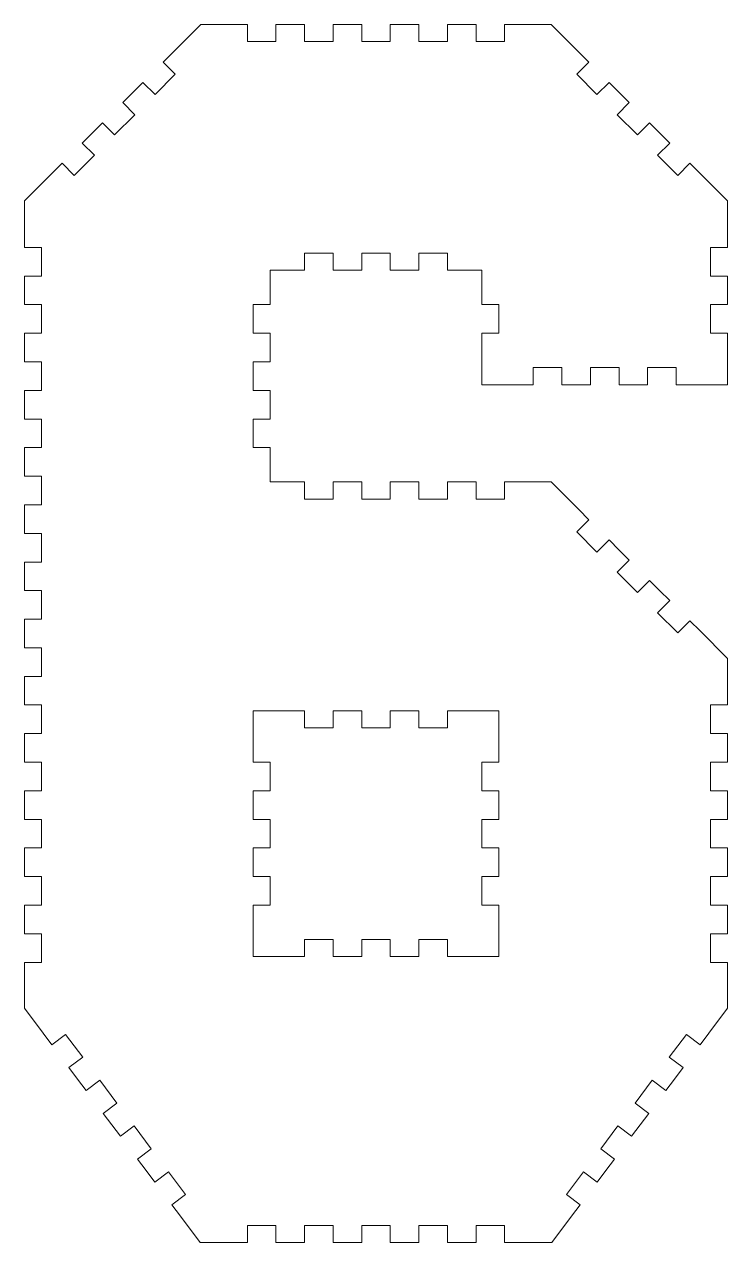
# Model space of a CAD drawing. Header units: centimetres. Extents: x -16 to 372, y -89 to 17.
# Drawn here: x 84.13 to 96.43, y -79.82 to -58.52 of the extents above; entities that cross this region are included whole.
import ezdxf

# ---------------------------------------------------------------- set-up
doc = ezdxf.new("R2010")
doc.units = ezdxf.units.CM
doc.header["$MEASUREMENT"] = 0
doc.layers.add('Capa 1', color=7, linetype='Continuous')

msp = doc.modelspace()

# ---------------------------------------------------------------- linework, layer by layer
at = {"layer": 'Capa 1', "color": 5, "lineweight": 9}
for points, knots in [([(87.21451, -58.51764), (87.21451, -58.51764), (86.73123, -59.00091), (86.73123, -59.00091), (86.73123, -59.00091), (86.73123, -59.00091), (86.55446, -59.17769), (86.55446, -59.17769), (86.55446, -59.17769), (86.55446, -59.17769), (86.76659, -59.38982), (86.76659, -59.38982), (86.76659, -59.38982), (86.76659, -59.38982), (86.41304, -59.74338), (86.41304, -59.74338), (86.41304, -59.74338), (86.41304, -59.74338), (86.2009, -59.53124), (86.2009, -59.53124), (86.2009, -59.53124), (86.2009, -59.53124), (86.02413, -59.70802), (86.02413, -59.70802), (86.02413, -59.70802), (86.02413, -59.70802), (85.84735, -59.8848), (85.84735, -59.8848), (85.84735, -59.8848), (85.84735, -59.8848), (86.05948, -60.09693), (86.05948, -60.09693), (86.05948, -60.09693), (86.05948, -60.09693), (85.70593, -60.45048), (85.70593, -60.45048), (85.70593, -60.45048), (85.70593, -60.45048), (85.4938, -60.23835), (85.4938, -60.23835), (85.4938, -60.23835), (85.4938, -60.23835), (85.31702, -60.41513), (85.31702, -60.41513), (85.31702, -60.41513), (85.31702, -60.41513), (85.14024, -60.5919), (85.14024, -60.5919), (85.14024, -60.5919), (85.14024, -60.5919), (85.35238, -60.80404), (85.35238, -60.80404), (85.35238, -60.80404), (85.35238, -60.80404), (84.99882, -61.15759), (84.99882, -61.15759), (84.99882, -61.15759), (84.99882, -61.15759), (84.78669, -60.94546), (84.78669, -60.94546), (84.78669, -60.94546), (84.78669, -60.94546), (84.60991, -61.12223), (84.60991, -61.12223), (84.60991, -61.12223), (84.60991, -61.12223), (84.12664, -61.60551), (84.12664, -61.60551)], [0, 0, 0, 0, 0.05555556, 0.05555556, 0.05555556, 0.05555556, 0.11111111, 0.11111111, 0.11111111, 0.11111111, 0.16666667, 0.16666667, 0.16666667, 0.16666667, 0.22222222, 0.22222222, 0.22222222, 0.22222222, 0.27777778, 0.27777778, 0.27777778, 0.27777778, 0.33333333, 0.33333333, 0.33333333, 0.33333333, 0.38888889, 0.38888889, 0.38888889, 0.38888889, 0.44444444, 0.44444444, 0.44444444, 0.44444444, 0.5, 0.5, 0.5, 0.5, 0.55555556, 0.55555556, 0.55555556, 0.55555556, 0.61111111, 0.61111111, 0.61111111, 0.61111111, 0.66666667, 0.66666667, 0.66666667, 0.66666667, 0.72222222, 0.72222222, 0.72222222, 0.72222222, 0.77777778, 0.77777778, 0.77777778, 0.77777778, 0.83333333, 0.83333333, 0.83333333, 0.83333333, 0.88888889, 0.88888889, 0.88888889, 0.88888889, 1, 1, 1, 1]), ([(93.33877, -58.51764), (93.33877, -58.51764), (92.77664, -58.51764), (92.77664, -58.51764), (92.77664, -58.51764), (92.77664, -58.51764), (92.52664, -58.51764), (92.52664, -58.51764), (92.52664, -58.51764), (92.52664, -58.51764), (92.52664, -58.81764), (92.52664, -58.81764), (92.52664, -58.81764), (92.52664, -58.81764), (92.02664, -58.81764), (92.02664, -58.81764), (92.02664, -58.81764), (92.02664, -58.81764), (92.02664, -58.51764), (92.02664, -58.51764), (92.02664, -58.51764), (92.02664, -58.51764), (91.77664, -58.51764), (91.77664, -58.51764), (91.77664, -58.51764), (91.77664, -58.51764), (91.52664, -58.51764), (91.52664, -58.51764), (91.52664, -58.51764), (91.52664, -58.51764), (91.52664, -58.81764), (91.52664, -58.81764), (91.52664, -58.81764), (91.52664, -58.81764), (91.02664, -58.81764), (91.02664, -58.81764), (91.02664, -58.81764), (91.02664, -58.81764), (91.02664, -58.51764), (91.02664, -58.51764), (91.02664, -58.51764), (91.02664, -58.51764), (90.77664, -58.51764), (90.77664, -58.51764), (90.77664, -58.51764), (90.77664, -58.51764), (90.52664, -58.51764), (90.52664, -58.51764), (90.52664, -58.51764), (90.52664, -58.51764), (90.52664, -58.81764), (90.52664, -58.81764), (90.52664, -58.81764), (90.52664, -58.81764), (90.02664, -58.81764), (90.02664, -58.81764), (90.02664, -58.81764), (90.02664, -58.81764), (90.02664, -58.51764), (90.02664, -58.51764), (90.02664, -58.51764), (90.02664, -58.51764), (89.77664, -58.51764), (89.77664, -58.51764), (89.77664, -58.51764), (89.77664, -58.51764), (89.52664, -58.51764), (89.52664, -58.51764), (89.52664, -58.51764), (89.52664, -58.51764), (89.52664, -58.81764), (89.52664, -58.81764), (89.52664, -58.81764), (89.52664, -58.81764), (89.02664, -58.81764), (89.02664, -58.81764), (89.02664, -58.81764), (89.02664, -58.81764), (89.02664, -58.51764), (89.02664, -58.51764), (89.02664, -58.51764), (89.02664, -58.51764), (88.77664, -58.51764), (88.77664, -58.51764), (88.77664, -58.51764), (88.77664, -58.51764), (88.52664, -58.51764), (88.52664, -58.51764), (88.52664, -58.51764), (88.52664, -58.51764), (88.52664, -58.81764), (88.52664, -58.81764), (88.52664, -58.81764), (88.52664, -58.81764), (88.02664, -58.81764), (88.02664, -58.81764), (88.02664, -58.81764), (88.02664, -58.81764), (88.02664, -58.51764), (88.02664, -58.51764), (88.02664, -58.51764), (88.02664, -58.51764), (87.77664, -58.51764), (87.77664, -58.51764), (87.77664, -58.51764), (87.77664, -58.51764), (87.21451, -58.51764), (87.21451, -58.51764)], [0, 0, 0, 0, 0.03571429, 0.03571429, 0.03571429, 0.03571429, 0.07142857, 0.07142857, 0.07142857, 0.07142857, 0.10714286, 0.10714286, 0.10714286, 0.10714286, 0.14285714, 0.14285714, 0.14285714, 0.14285714, 0.17857143, 0.17857143, 0.17857143, 0.17857143, 0.21428571, 0.21428571, 0.21428571, 0.21428571, 0.25, 0.25, 0.25, 0.25, 0.28571429, 0.28571429, 0.28571429, 0.28571429, 0.32142857, 0.32142857, 0.32142857, 0.32142857, 0.35714286, 0.35714286, 0.35714286, 0.35714286, 0.39285714, 0.39285714, 0.39285714, 0.39285714, 0.42857143, 0.42857143, 0.42857143, 0.42857143, 0.46428571, 0.46428571, 0.46428571, 0.46428571, 0.5, 0.5, 0.5, 0.5, 0.53571429, 0.53571429, 0.53571429, 0.53571429, 0.57142857, 0.57142857, 0.57142857, 0.57142857, 0.60714286, 0.60714286, 0.60714286, 0.60714286, 0.64285714, 0.64285714, 0.64285714, 0.64285714, 0.67857143, 0.67857143, 0.67857143, 0.67857143, 0.71428571, 0.71428571, 0.71428571, 0.71428571, 0.75, 0.75, 0.75, 0.75, 0.78571429, 0.78571429, 0.78571429, 0.78571429, 0.82142857, 0.82142857, 0.82142857, 0.82142857, 0.85714286, 0.85714286, 0.85714286, 0.85714286, 0.89285714, 0.89285714, 0.89285714, 0.89285714, 0.92857143, 0.92857143, 0.92857143, 0.92857143, 1, 1, 1, 1]), ([(96.42664, -61.60551), (96.42664, -61.60551), (95.94337, -61.12223), (95.94337, -61.12223), (95.94337, -61.12223), (95.94337, -61.12223), (95.76659, -60.94546), (95.76659, -60.94546), (95.76659, -60.94546), (95.76659, -60.94546), (95.55446, -61.15759), (95.55446, -61.15759), (95.55446, -61.15759), (95.55446, -61.15759), (95.2009, -60.80404), (95.2009, -60.80404), (95.2009, -60.80404), (95.2009, -60.80404), (95.41304, -60.5919), (95.41304, -60.5919), (95.41304, -60.5919), (95.41304, -60.5919), (95.23626, -60.41513), (95.23626, -60.41513), (95.23626, -60.41513), (95.23626, -60.41513), (95.05948, -60.23835), (95.05948, -60.23835), (95.05948, -60.23835), (95.05948, -60.23835), (94.84735, -60.45048), (94.84735, -60.45048), (94.84735, -60.45048), (94.84735, -60.45048), (94.4938, -60.09693), (94.4938, -60.09693), (94.4938, -60.09693), (94.4938, -60.09693), (94.70593, -59.8848), (94.70593, -59.8848), (94.70593, -59.8848), (94.70593, -59.8848), (94.52915, -59.70802), (94.52915, -59.70802), (94.52915, -59.70802), (94.52915, -59.70802), (94.35238, -59.53124), (94.35238, -59.53124), (94.35238, -59.53124), (94.35238, -59.53124), (94.14024, -59.74338), (94.14024, -59.74338), (94.14024, -59.74338), (94.14024, -59.74338), (93.78669, -59.38982), (93.78669, -59.38982), (93.78669, -59.38982), (93.78669, -59.38982), (93.99882, -59.17769), (93.99882, -59.17769), (93.99882, -59.17769), (93.99882, -59.17769), (93.82205, -59.00091), (93.82205, -59.00091), (93.82205, -59.00091), (93.82205, -59.00091), (93.33877, -58.51764), (93.33877, -58.51764)], [0, 0, 0, 0, 0.05555556, 0.05555556, 0.05555556, 0.05555556, 0.11111111, 0.11111111, 0.11111111, 0.11111111, 0.16666667, 0.16666667, 0.16666667, 0.16666667, 0.22222222, 0.22222222, 0.22222222, 0.22222222, 0.27777778, 0.27777778, 0.27777778, 0.27777778, 0.33333333, 0.33333333, 0.33333333, 0.33333333, 0.38888889, 0.38888889, 0.38888889, 0.38888889, 0.44444444, 0.44444444, 0.44444444, 0.44444444, 0.5, 0.5, 0.5, 0.5, 0.55555556, 0.55555556, 0.55555556, 0.55555556, 0.61111111, 0.61111111, 0.61111111, 0.61111111, 0.66666667, 0.66666667, 0.66666667, 0.66666667, 0.72222222, 0.72222222, 0.72222222, 0.72222222, 0.77777778, 0.77777778, 0.77777778, 0.77777778, 0.83333333, 0.83333333, 0.83333333, 0.83333333, 0.88888889, 0.88888889, 0.88888889, 0.88888889, 1, 1, 1, 1]), ([(84.12664, -61.60551), (84.12664, -61.60551), (84.12664, -62.16764), (84.12664, -62.16764), (84.12664, -62.16764), (84.12664, -62.16764), (84.12664, -62.41764), (84.12664, -62.41764), (84.12664, -62.41764), (84.12664, -62.41764), (84.42664, -62.41764), (84.42664, -62.41764), (84.42664, -62.41764), (84.42664, -62.41764), (84.42664, -62.91764), (84.42664, -62.91764), (84.42664, -62.91764), (84.42664, -62.91764), (84.12664, -62.91764), (84.12664, -62.91764), (84.12664, -62.91764), (84.12664, -62.91764), (84.12664, -63.16764), (84.12664, -63.16764), (84.12664, -63.16764), (84.12664, -63.16764), (84.12664, -63.41764), (84.12664, -63.41764), (84.12664, -63.41764), (84.12664, -63.41764), (84.42664, -63.41764), (84.42664, -63.41764), (84.42664, -63.41764), (84.42664, -63.41764), (84.42664, -63.91764), (84.42664, -63.91764), (84.42664, -63.91764), (84.42664, -63.91764), (84.12664, -63.91764), (84.12664, -63.91764), (84.12664, -63.91764), (84.12664, -63.91764), (84.12664, -64.16764), (84.12664, -64.16764), (84.12664, -64.16764), (84.12664, -64.16764), (84.12664, -64.41764), (84.12664, -64.41764), (84.12664, -64.41764), (84.12664, -64.41764), (84.42664, -64.41764), (84.42664, -64.41764), (84.42664, -64.41764), (84.42664, -64.41764), (84.42664, -64.91764), (84.42664, -64.91764), (84.42664, -64.91764), (84.42664, -64.91764), (84.12664, -64.91764), (84.12664, -64.91764), (84.12664, -64.91764), (84.12664, -64.91764), (84.12664, -65.16764), (84.12664, -65.16764), (84.12664, -65.16764), (84.12664, -65.16764), (84.12664, -65.41764), (84.12664, -65.41764), (84.12664, -65.41764), (84.12664, -65.41764), (84.42664, -65.41764), (84.42664, -65.41764), (84.42664, -65.41764), (84.42664, -65.41764), (84.42664, -65.91764), (84.42664, -65.91764), (84.42664, -65.91764), (84.42664, -65.91764), (84.12664, -65.91764), (84.12664, -65.91764), (84.12664, -65.91764), (84.12664, -65.91764), (84.12664, -66.16764), (84.12664, -66.16764), (84.12664, -66.16764), (84.12664, -66.16764), (84.12664, -66.41764), (84.12664, -66.41764), (84.12664, -66.41764), (84.12664, -66.41764), (84.42664, -66.41764), (84.42664, -66.41764), (84.42664, -66.41764), (84.42664, -66.41764), (84.42664, -66.91764), (84.42664, -66.91764), (84.42664, -66.91764), (84.42664, -66.91764), (84.12664, -66.91764), (84.12664, -66.91764), (84.12664, -66.91764), (84.12664, -66.91764), (84.12664, -67.16764), (84.12664, -67.16764), (84.12664, -67.16764), (84.12664, -67.16764), (84.12664, -67.41764), (84.12664, -67.41764), (84.12664, -67.41764), (84.12664, -67.41764), (84.42664, -67.41764), (84.42664, -67.41764), (84.42664, -67.41764), (84.42664, -67.41764), (84.42664, -67.91764), (84.42664, -67.91764), (84.42664, -67.91764), (84.42664, -67.91764), (84.12664, -67.91764), (84.12664, -67.91764), (84.12664, -67.91764), (84.12664, -67.91764), (84.12664, -68.16764), (84.12664, -68.16764), (84.12664, -68.16764), (84.12664, -68.16764), (84.12664, -68.41764), (84.12664, -68.41764), (84.12664, -68.41764), (84.12664, -68.41764), (84.42664, -68.41764), (84.42664, -68.41764), (84.42664, -68.41764), (84.42664, -68.41764), (84.42664, -68.91764), (84.42664, -68.91764), (84.42664, -68.91764), (84.42664, -68.91764), (84.12664, -68.91764), (84.12664, -68.91764), (84.12664, -68.91764), (84.12664, -68.91764), (84.12664, -69.16764), (84.12664, -69.16764), (84.12664, -69.16764), (84.12664, -69.16764), (84.12664, -69.41764), (84.12664, -69.41764), (84.12664, -69.41764), (84.12664, -69.41764), (84.42664, -69.41764), (84.42664, -69.41764), (84.42664, -69.41764), (84.42664, -69.41764), (84.42664, -69.91764), (84.42664, -69.91764), (84.42664, -69.91764), (84.42664, -69.91764), (84.12664, -69.91764), (84.12664, -69.91764), (84.12664, -69.91764), (84.12664, -69.91764), (84.12664, -70.16764), (84.12664, -70.16764), (84.12664, -70.16764), (84.12664, -70.16764), (84.12664, -70.41764), (84.12664, -70.41764), (84.12664, -70.41764), (84.12664, -70.41764), (84.42664, -70.41764), (84.42664, -70.41764), (84.42664, -70.41764), (84.42664, -70.41764), (84.42664, -70.91764), (84.42664, -70.91764), (84.42664, -70.91764), (84.42664, -70.91764), (84.12664, -70.91764), (84.12664, -70.91764), (84.12664, -70.91764), (84.12664, -70.91764), (84.12664, -71.16764), (84.12664, -71.16764), (84.12664, -71.16764), (84.12664, -71.16764), (84.12664, -71.41764), (84.12664, -71.41764), (84.12664, -71.41764), (84.12664, -71.41764), (84.42664, -71.41764), (84.42664, -71.41764), (84.42664, -71.41764), (84.42664, -71.41764), (84.42664, -71.91764), (84.42664, -71.91764), (84.42664, -71.91764), (84.42664, -71.91764), (84.12664, -71.91764), (84.12664, -71.91764), (84.12664, -71.91764), (84.12664, -71.91764), (84.12664, -72.16764), (84.12664, -72.16764), (84.12664, -72.16764), (84.12664, -72.16764), (84.12664, -72.41764), (84.12664, -72.41764), (84.12664, -72.41764), (84.12664, -72.41764), (84.42664, -72.41764), (84.42664, -72.41764), (84.42664, -72.41764), (84.42664, -72.41764), (84.42664, -72.91764), (84.42664, -72.91764), (84.42664, -72.91764), (84.42664, -72.91764), (84.12664, -72.91764), (84.12664, -72.91764), (84.12664, -72.91764), (84.12664, -72.91764), (84.12664, -73.16764), (84.12664, -73.16764), (84.12664, -73.16764), (84.12664, -73.16764), (84.12664, -73.41764), (84.12664, -73.41764), (84.12664, -73.41764), (84.12664, -73.41764), (84.42664, -73.41764), (84.42664, -73.41764), (84.42664, -73.41764), (84.42664, -73.41764), (84.42664, -73.91764), (84.42664, -73.91764), (84.42664, -73.91764), (84.42664, -73.91764), (84.12664, -73.91764), (84.12664, -73.91764), (84.12664, -73.91764), (84.12664, -73.91764), (84.12664, -74.16764), (84.12664, -74.16764), (84.12664, -74.16764), (84.12664, -74.16764), (84.12664, -74.41764), (84.12664, -74.41764), (84.12664, -74.41764), (84.12664, -74.41764), (84.42664, -74.41764), (84.42664, -74.41764), (84.42664, -74.41764), (84.42664, -74.41764), (84.42664, -74.91764), (84.42664, -74.91764), (84.42664, -74.91764), (84.42664, -74.91764), (84.12664, -74.91764), (84.12664, -74.91764), (84.12664, -74.91764), (84.12664, -74.91764), (84.12664, -75.16764), (84.12664, -75.16764), (84.12664, -75.16764), (84.12664, -75.16764), (84.12664, -75.71764), (84.12664, -75.71764)], [0, 0, 0, 0, 0.01470588, 0.01470588, 0.01470588, 0.01470588, 0.02941176, 0.02941176, 0.02941176, 0.02941176, 0.04411765, 0.04411765, 0.04411765, 0.04411765, 0.05882353, 0.05882353, 0.05882353, 0.05882353, 0.07352941, 0.07352941, 0.07352941, 0.07352941, 0.08823529, 0.08823529, 0.08823529, 0.08823529, 0.10294118, 0.10294118, 0.10294118, 0.10294118, 0.11764706, 0.11764706, 0.11764706, 0.11764706, 0.13235294, 0.13235294, 0.13235294, 0.13235294, 0.14705882, 0.14705882, 0.14705882, 0.14705882, 0.16176471, 0.16176471, 0.16176471, 0.16176471, 0.17647059, 0.17647059, 0.17647059, 0.17647059, 0.19117647, 0.19117647, 0.19117647, 0.19117647, 0.20588235, 0.20588235, 0.20588235, 0.20588235, 0.22058824, 0.22058824, 0.22058824, 0.22058824, 0.23529412, 0.23529412, 0.23529412, 0.23529412, 0.25, 0.25, 0.25, 0.25, 0.26470588, 0.26470588, 0.26470588, 0.26470588, 0.27941176, 0.27941176, 0.27941176, 0.27941176, 0.29411765, 0.29411765, 0.29411765, 0.29411765, 0.30882353, 0.30882353, 0.30882353, 0.30882353, 0.32352941, 0.32352941, 0.32352941, 0.32352941, 0.33823529, 0.33823529, 0.33823529, 0.33823529, 0.35294118, 0.35294118, 0.35294118, 0.35294118, 0.36764706, 0.36764706, 0.36764706, 0.36764706, 0.38235294, 0.38235294, 0.38235294, 0.38235294, 0.39705882, 0.39705882, 0.39705882, 0.39705882, 0.41176471, 0.41176471, 0.41176471, 0.41176471, 0.42647059, 0.42647059, 0.42647059, 0.42647059, 0.44117647, 0.44117647, 0.44117647, 0.44117647, 0.45588235, 0.45588235, 0.45588235, 0.45588235, 0.47058824, 0.47058824, 0.47058824, 0.47058824, 0.48529412, 0.48529412, 0.48529412, 0.48529412, 0.5, 0.5, 0.5, 0.5, 0.51470588, 0.51470588, 0.51470588, 0.51470588, 0.52941176, 0.52941176, 0.52941176, 0.52941176, 0.54411765, 0.54411765, 0.54411765, 0.54411765, 0.55882353, 0.55882353, 0.55882353, 0.55882353, 0.57352941, 0.57352941, 0.57352941, 0.57352941, 0.58823529, 0.58823529, 0.58823529, 0.58823529, 0.60294118, 0.60294118, 0.60294118, 0.60294118, 0.61764706, 0.61764706, 0.61764706, 0.61764706, 0.63235294, 0.63235294, 0.63235294, 0.63235294, 0.64705882, 0.64705882, 0.64705882, 0.64705882, 0.66176471, 0.66176471, 0.66176471, 0.66176471, 0.67647059, 0.67647059, 0.67647059, 0.67647059, 0.69117647, 0.69117647, 0.69117647, 0.69117647, 0.70588235, 0.70588235, 0.70588235, 0.70588235, 0.72058824, 0.72058824, 0.72058824, 0.72058824, 0.73529412, 0.73529412, 0.73529412, 0.73529412, 0.75, 0.75, 0.75, 0.75, 0.76470588, 0.76470588, 0.76470588, 0.76470588, 0.77941176, 0.77941176, 0.77941176, 0.77941176, 0.79411765, 0.79411765, 0.79411765, 0.79411765, 0.80882353, 0.80882353, 0.80882353, 0.80882353, 0.82352941, 0.82352941, 0.82352941, 0.82352941, 0.83823529, 0.83823529, 0.83823529, 0.83823529, 0.85294118, 0.85294118, 0.85294118, 0.85294118, 0.86764706, 0.86764706, 0.86764706, 0.86764706, 0.88235294, 0.88235294, 0.88235294, 0.88235294, 0.89705882, 0.89705882, 0.89705882, 0.89705882, 0.91176471, 0.91176471, 0.91176471, 0.91176471, 0.92647059, 0.92647059, 0.92647059, 0.92647059, 0.94117647, 0.94117647, 0.94117647, 0.94117647, 0.95588235, 0.95588235, 0.95588235, 0.95588235, 0.97058824, 0.97058824, 0.97058824, 0.97058824, 1, 1, 1, 1]), ([(96.42664, -64.81764), (96.42664, -64.81764), (96.42664, -64.16764), (96.42664, -64.16764), (96.42664, -64.16764), (96.42664, -64.16764), (96.42664, -63.91764), (96.42664, -63.91764), (96.42664, -63.91764), (96.42664, -63.91764), (96.12664, -63.91764), (96.12664, -63.91764), (96.12664, -63.91764), (96.12664, -63.91764), (96.12664, -63.41764), (96.12664, -63.41764), (96.12664, -63.41764), (96.12664, -63.41764), (96.42664, -63.41764), (96.42664, -63.41764), (96.42664, -63.41764), (96.42664, -63.41764), (96.42664, -63.16764), (96.42664, -63.16764), (96.42664, -63.16764), (96.42664, -63.16764), (96.42664, -62.91764), (96.42664, -62.91764), (96.42664, -62.91764), (96.42664, -62.91764), (96.12664, -62.91764), (96.12664, -62.91764), (96.12664, -62.91764), (96.12664, -62.91764), (96.12664, -62.41764), (96.12664, -62.41764), (96.12664, -62.41764), (96.12664, -62.41764), (96.42664, -62.41764), (96.42664, -62.41764), (96.42664, -62.41764), (96.42664, -62.41764), (96.42664, -62.16764), (96.42664, -62.16764), (96.42664, -62.16764), (96.42664, -62.16764), (96.42664, -61.60551), (96.42664, -61.60551)], [0, 0, 0, 0, 0.07692308, 0.07692308, 0.07692308, 0.07692308, 0.15384615, 0.15384615, 0.15384615, 0.15384615, 0.23076923, 0.23076923, 0.23076923, 0.23076923, 0.30769231, 0.30769231, 0.30769231, 0.30769231, 0.38461538, 0.38461538, 0.38461538, 0.38461538, 0.46153846, 0.46153846, 0.46153846, 0.46153846, 0.53846154, 0.53846154, 0.53846154, 0.53846154, 0.61538462, 0.61538462, 0.61538462, 0.61538462, 0.69230769, 0.69230769, 0.69230769, 0.69230769, 0.76923077, 0.76923077, 0.76923077, 0.76923077, 0.84615385, 0.84615385, 0.84615385, 0.84615385, 1, 1, 1, 1]), ([(88.42664, -62.81764), (88.42664, -62.81764), (88.77664, -62.81764), (88.77664, -62.81764), (88.77664, -62.81764), (88.77664, -62.81764), (89.02664, -62.81764), (89.02664, -62.81764), (89.02664, -62.81764), (89.02664, -62.81764), (89.02664, -62.51764), (89.02664, -62.51764), (89.02664, -62.51764), (89.02664, -62.51764), (89.52664, -62.51764), (89.52664, -62.51764), (89.52664, -62.51764), (89.52664, -62.51764), (89.52664, -62.81764), (89.52664, -62.81764), (89.52664, -62.81764), (89.52664, -62.81764), (89.77664, -62.81764), (89.77664, -62.81764), (89.77664, -62.81764), (89.77664, -62.81764), (90.02664, -62.81764), (90.02664, -62.81764), (90.02664, -62.81764), (90.02664, -62.81764), (90.02664, -62.51764), (90.02664, -62.51764), (90.02664, -62.51764), (90.02664, -62.51764), (90.52664, -62.51764), (90.52664, -62.51764), (90.52664, -62.51764), (90.52664, -62.51764), (90.52664, -62.81764), (90.52664, -62.81764), (90.52664, -62.81764), (90.52664, -62.81764), (90.77664, -62.81764), (90.77664, -62.81764), (90.77664, -62.81764), (90.77664, -62.81764), (91.02664, -62.81764), (91.02664, -62.81764), (91.02664, -62.81764), (91.02664, -62.81764), (91.02664, -62.51764), (91.02664, -62.51764), (91.02664, -62.51764), (91.02664, -62.51764), (91.52664, -62.51764), (91.52664, -62.51764), (91.52664, -62.51764), (91.52664, -62.51764), (91.52664, -62.81764), (91.52664, -62.81764), (91.52664, -62.81764), (91.52664, -62.81764), (91.77664, -62.81764), (91.77664, -62.81764), (91.77664, -62.81764), (91.77664, -62.81764), (92.12664, -62.81764), (92.12664, -62.81764)], [0, 0, 0, 0, 0.05555556, 0.05555556, 0.05555556, 0.05555556, 0.11111111, 0.11111111, 0.11111111, 0.11111111, 0.16666667, 0.16666667, 0.16666667, 0.16666667, 0.22222222, 0.22222222, 0.22222222, 0.22222222, 0.27777778, 0.27777778, 0.27777778, 0.27777778, 0.33333333, 0.33333333, 0.33333333, 0.33333333, 0.38888889, 0.38888889, 0.38888889, 0.38888889, 0.44444444, 0.44444444, 0.44444444, 0.44444444, 0.5, 0.5, 0.5, 0.5, 0.55555556, 0.55555556, 0.55555556, 0.55555556, 0.61111111, 0.61111111, 0.61111111, 0.61111111, 0.66666667, 0.66666667, 0.66666667, 0.66666667, 0.72222222, 0.72222222, 0.72222222, 0.72222222, 0.77777778, 0.77777778, 0.77777778, 0.77777778, 0.83333333, 0.83333333, 0.83333333, 0.83333333, 0.88888889, 0.88888889, 0.88888889, 0.88888889, 1, 1, 1, 1]), ([(88.42664, -66.51764), (88.42664, -66.51764), (88.42664, -66.16764), (88.42664, -66.16764), (88.42664, -66.16764), (88.42664, -66.16764), (88.42664, -65.91764), (88.42664, -65.91764), (88.42664, -65.91764), (88.42664, -65.91764), (88.12664, -65.91764), (88.12664, -65.91764), (88.12664, -65.91764), (88.12664, -65.91764), (88.12664, -65.41764), (88.12664, -65.41764), (88.12664, -65.41764), (88.12664, -65.41764), (88.42664, -65.41764), (88.42664, -65.41764), (88.42664, -65.41764), (88.42664, -65.41764), (88.42664, -65.16764), (88.42664, -65.16764), (88.42664, -65.16764), (88.42664, -65.16764), (88.42664, -64.91764), (88.42664, -64.91764), (88.42664, -64.91764), (88.42664, -64.91764), (88.12664, -64.91764), (88.12664, -64.91764), (88.12664, -64.91764), (88.12664, -64.91764), (88.12664, -64.41764), (88.12664, -64.41764), (88.12664, -64.41764), (88.12664, -64.41764), (88.42664, -64.41764), (88.42664, -64.41764), (88.42664, -64.41764), (88.42664, -64.41764), (88.42664, -64.16764), (88.42664, -64.16764), (88.42664, -64.16764), (88.42664, -64.16764), (88.42664, -63.91764), (88.42664, -63.91764), (88.42664, -63.91764), (88.42664, -63.91764), (88.12664, -63.91764), (88.12664, -63.91764), (88.12664, -63.91764), (88.12664, -63.91764), (88.12664, -63.41764), (88.12664, -63.41764), (88.12664, -63.41764), (88.12664, -63.41764), (88.42664, -63.41764), (88.42664, -63.41764), (88.42664, -63.41764), (88.42664, -63.41764), (88.42664, -63.16764), (88.42664, -63.16764), (88.42664, -63.16764), (88.42664, -63.16764), (88.42664, -62.81764), (88.42664, -62.81764)], [0, 0, 0, 0, 0.05555556, 0.05555556, 0.05555556, 0.05555556, 0.11111111, 0.11111111, 0.11111111, 0.11111111, 0.16666667, 0.16666667, 0.16666667, 0.16666667, 0.22222222, 0.22222222, 0.22222222, 0.22222222, 0.27777778, 0.27777778, 0.27777778, 0.27777778, 0.33333333, 0.33333333, 0.33333333, 0.33333333, 0.38888889, 0.38888889, 0.38888889, 0.38888889, 0.44444444, 0.44444444, 0.44444444, 0.44444444, 0.5, 0.5, 0.5, 0.5, 0.55555556, 0.55555556, 0.55555556, 0.55555556, 0.61111111, 0.61111111, 0.61111111, 0.61111111, 0.66666667, 0.66666667, 0.66666667, 0.66666667, 0.72222222, 0.72222222, 0.72222222, 0.72222222, 0.77777778, 0.77777778, 0.77777778, 0.77777778, 0.83333333, 0.83333333, 0.83333333, 0.83333333, 0.88888889, 0.88888889, 0.88888889, 0.88888889, 1, 1, 1, 1]), ([(92.12664, -62.81764), (92.12664, -62.81764), (92.12664, -63.16764), (92.12664, -63.16764), (92.12664, -63.16764), (92.12664, -63.16764), (92.12664, -63.41764), (92.12664, -63.41764), (92.12664, -63.41764), (92.12664, -63.41764), (92.42664, -63.41764), (92.42664, -63.41764), (92.42664, -63.41764), (92.42664, -63.41764), (92.42664, -63.91764), (92.42664, -63.91764), (92.42664, -63.91764), (92.42664, -63.91764), (92.12664, -63.91764), (92.12664, -63.91764), (92.12664, -63.91764), (92.12664, -63.91764), (92.12664, -64.16764), (92.12664, -64.16764), (92.12664, -64.16764), (92.12664, -64.16764), (92.12664, -64.81764), (92.12664, -64.81764)], [0, 0, 0, 0, 0.125, 0.125, 0.125, 0.125, 0.25, 0.25, 0.25, 0.25, 0.375, 0.375, 0.375, 0.375, 0.5, 0.5, 0.5, 0.5, 0.625, 0.625, 0.625, 0.625, 0.75, 0.75, 0.75, 0.75, 1, 1, 1, 1]), ([(92.12664, -64.81764), (92.12664, -64.81764), (92.77664, -64.81764), (92.77664, -64.81764), (92.77664, -64.81764), (92.77664, -64.81764), (93.02664, -64.81764), (93.02664, -64.81764), (93.02664, -64.81764), (93.02664, -64.81764), (93.02664, -64.51764), (93.02664, -64.51764), (93.02664, -64.51764), (93.02664, -64.51764), (93.52664, -64.51764), (93.52664, -64.51764), (93.52664, -64.51764), (93.52664, -64.51764), (93.52664, -64.81764), (93.52664, -64.81764), (93.52664, -64.81764), (93.52664, -64.81764), (93.77664, -64.81764), (93.77664, -64.81764), (93.77664, -64.81764), (93.77664, -64.81764), (94.02664, -64.81764), (94.02664, -64.81764), (94.02664, -64.81764), (94.02664, -64.81764), (94.02664, -64.51764), (94.02664, -64.51764), (94.02664, -64.51764), (94.02664, -64.51764), (94.52664, -64.51764), (94.52664, -64.51764), (94.52664, -64.51764), (94.52664, -64.51764), (94.52664, -64.81764), (94.52664, -64.81764), (94.52664, -64.81764), (94.52664, -64.81764), (94.77664, -64.81764), (94.77664, -64.81764), (94.77664, -64.81764), (94.77664, -64.81764), (95.02664, -64.81764), (95.02664, -64.81764), (95.02664, -64.81764), (95.02664, -64.81764), (95.02664, -64.51764), (95.02664, -64.51764), (95.02664, -64.51764), (95.02664, -64.51764), (95.52664, -64.51764), (95.52664, -64.51764), (95.52664, -64.51764), (95.52664, -64.51764), (95.52664, -64.81764), (95.52664, -64.81764), (95.52664, -64.81764), (95.52664, -64.81764), (95.77664, -64.81764), (95.77664, -64.81764), (95.77664, -64.81764), (95.77664, -64.81764), (96.42664, -64.81764), (96.42664, -64.81764)], [0, 0, 0, 0, 0.05555556, 0.05555556, 0.05555556, 0.05555556, 0.11111111, 0.11111111, 0.11111111, 0.11111111, 0.16666667, 0.16666667, 0.16666667, 0.16666667, 0.22222222, 0.22222222, 0.22222222, 0.22222222, 0.27777778, 0.27777778, 0.27777778, 0.27777778, 0.33333333, 0.33333333, 0.33333333, 0.33333333, 0.38888889, 0.38888889, 0.38888889, 0.38888889, 0.44444444, 0.44444444, 0.44444444, 0.44444444, 0.5, 0.5, 0.5, 0.5, 0.55555556, 0.55555556, 0.55555556, 0.55555556, 0.61111111, 0.61111111, 0.61111111, 0.61111111, 0.66666667, 0.66666667, 0.66666667, 0.66666667, 0.72222222, 0.72222222, 0.72222222, 0.72222222, 0.77777778, 0.77777778, 0.77777778, 0.77777778, 0.83333333, 0.83333333, 0.83333333, 0.83333333, 0.88888889, 0.88888889, 0.88888889, 0.88888889, 1, 1, 1, 1]), ([(93.33877, -66.51764), (93.33877, -66.51764), (92.77664, -66.51764), (92.77664, -66.51764), (92.77664, -66.51764), (92.77664, -66.51764), (92.52664, -66.51764), (92.52664, -66.51764), (92.52664, -66.51764), (92.52664, -66.51764), (92.52664, -66.81764), (92.52664, -66.81764), (92.52664, -66.81764), (92.52664, -66.81764), (92.02664, -66.81764), (92.02664, -66.81764), (92.02664, -66.81764), (92.02664, -66.81764), (92.02664, -66.51764), (92.02664, -66.51764), (92.02664, -66.51764), (92.02664, -66.51764), (91.77664, -66.51764), (91.77664, -66.51764), (91.77664, -66.51764), (91.77664, -66.51764), (91.52664, -66.51764), (91.52664, -66.51764), (91.52664, -66.51764), (91.52664, -66.51764), (91.52664, -66.81764), (91.52664, -66.81764), (91.52664, -66.81764), (91.52664, -66.81764), (91.02664, -66.81764), (91.02664, -66.81764), (91.02664, -66.81764), (91.02664, -66.81764), (91.02664, -66.51764), (91.02664, -66.51764), (91.02664, -66.51764), (91.02664, -66.51764), (90.77664, -66.51764), (90.77664, -66.51764), (90.77664, -66.51764), (90.77664, -66.51764), (90.52664, -66.51764), (90.52664, -66.51764), (90.52664, -66.51764), (90.52664, -66.51764), (90.52664, -66.81764), (90.52664, -66.81764), (90.52664, -66.81764), (90.52664, -66.81764), (90.02664, -66.81764), (90.02664, -66.81764), (90.02664, -66.81764), (90.02664, -66.81764), (90.02664, -66.51764), (90.02664, -66.51764), (90.02664, -66.51764), (90.02664, -66.51764), (89.77664, -66.51764), (89.77664, -66.51764), (89.77664, -66.51764), (89.77664, -66.51764), (89.52664, -66.51764), (89.52664, -66.51764), (89.52664, -66.51764), (89.52664, -66.51764), (89.52664, -66.81764), (89.52664, -66.81764), (89.52664, -66.81764), (89.52664, -66.81764), (89.02664, -66.81764), (89.02664, -66.81764), (89.02664, -66.81764), (89.02664, -66.81764), (89.02664, -66.51764), (89.02664, -66.51764), (89.02664, -66.51764), (89.02664, -66.51764), (88.77664, -66.51764), (88.77664, -66.51764), (88.77664, -66.51764), (88.77664, -66.51764), (88.42664, -66.51764), (88.42664, -66.51764)], [0, 0, 0, 0, 0.04347826, 0.04347826, 0.04347826, 0.04347826, 0.08695652, 0.08695652, 0.08695652, 0.08695652, 0.13043478, 0.13043478, 0.13043478, 0.13043478, 0.17391304, 0.17391304, 0.17391304, 0.17391304, 0.2173913, 0.2173913, 0.2173913, 0.2173913, 0.26086957, 0.26086957, 0.26086957, 0.26086957, 0.30434783, 0.30434783, 0.30434783, 0.30434783, 0.34782609, 0.34782609, 0.34782609, 0.34782609, 0.39130435, 0.39130435, 0.39130435, 0.39130435, 0.43478261, 0.43478261, 0.43478261, 0.43478261, 0.47826087, 0.47826087, 0.47826087, 0.47826087, 0.52173913, 0.52173913, 0.52173913, 0.52173913, 0.56521739, 0.56521739, 0.56521739, 0.56521739, 0.60869565, 0.60869565, 0.60869565, 0.60869565, 0.65217391, 0.65217391, 0.65217391, 0.65217391, 0.69565217, 0.69565217, 0.69565217, 0.69565217, 0.73913043, 0.73913043, 0.73913043, 0.73913043, 0.7826087, 0.7826087, 0.7826087, 0.7826087, 0.82608696, 0.82608696, 0.82608696, 0.82608696, 0.86956522, 0.86956522, 0.86956522, 0.86956522, 0.91304348, 0.91304348, 0.91304348, 0.91304348, 1, 1, 1, 1]), ([(96.42664, -69.60551), (96.42664, -69.60551), (95.94337, -69.12223), (95.94337, -69.12223), (95.94337, -69.12223), (95.94337, -69.12223), (95.76659, -68.94546), (95.76659, -68.94546), (95.76659, -68.94546), (95.76659, -68.94546), (95.55446, -69.15759), (95.55446, -69.15759), (95.55446, -69.15759), (95.55446, -69.15759), (95.2009, -68.80404), (95.2009, -68.80404), (95.2009, -68.80404), (95.2009, -68.80404), (95.41304, -68.5919), (95.41304, -68.5919), (95.41304, -68.5919), (95.41304, -68.5919), (95.23626, -68.41513), (95.23626, -68.41513), (95.23626, -68.41513), (95.23626, -68.41513), (95.05948, -68.23835), (95.05948, -68.23835), (95.05948, -68.23835), (95.05948, -68.23835), (94.84735, -68.45048), (94.84735, -68.45048), (94.84735, -68.45048), (94.84735, -68.45048), (94.4938, -68.09693), (94.4938, -68.09693), (94.4938, -68.09693), (94.4938, -68.09693), (94.70593, -67.8848), (94.70593, -67.8848), (94.70593, -67.8848), (94.70593, -67.8848), (94.52915, -67.70802), (94.52915, -67.70802), (94.52915, -67.70802), (94.52915, -67.70802), (94.35238, -67.53124), (94.35238, -67.53124), (94.35238, -67.53124), (94.35238, -67.53124), (94.14024, -67.74338), (94.14024, -67.74338), (94.14024, -67.74338), (94.14024, -67.74338), (93.78669, -67.38982), (93.78669, -67.38982), (93.78669, -67.38982), (93.78669, -67.38982), (93.99882, -67.17769), (93.99882, -67.17769), (93.99882, -67.17769), (93.99882, -67.17769), (93.82205, -67.00091), (93.82205, -67.00091), (93.82205, -67.00091), (93.82205, -67.00091), (93.33877, -66.51764), (93.33877, -66.51764)], [0, 0, 0, 0, 0.05555556, 0.05555556, 0.05555556, 0.05555556, 0.11111111, 0.11111111, 0.11111111, 0.11111111, 0.16666667, 0.16666667, 0.16666667, 0.16666667, 0.22222222, 0.22222222, 0.22222222, 0.22222222, 0.27777778, 0.27777778, 0.27777778, 0.27777778, 0.33333333, 0.33333333, 0.33333333, 0.33333333, 0.38888889, 0.38888889, 0.38888889, 0.38888889, 0.44444444, 0.44444444, 0.44444444, 0.44444444, 0.5, 0.5, 0.5, 0.5, 0.55555556, 0.55555556, 0.55555556, 0.55555556, 0.61111111, 0.61111111, 0.61111111, 0.61111111, 0.66666667, 0.66666667, 0.66666667, 0.66666667, 0.72222222, 0.72222222, 0.72222222, 0.72222222, 0.77777778, 0.77777778, 0.77777778, 0.77777778, 0.83333333, 0.83333333, 0.83333333, 0.83333333, 0.88888889, 0.88888889, 0.88888889, 0.88888889, 1, 1, 1, 1]), ([(96.42664, -75.71764), (96.42664, -75.71764), (96.42664, -75.16764), (96.42664, -75.16764), (96.42664, -75.16764), (96.42664, -75.16764), (96.42664, -74.91764), (96.42664, -74.91764), (96.42664, -74.91764), (96.42664, -74.91764), (96.12664, -74.91764), (96.12664, -74.91764), (96.12664, -74.91764), (96.12664, -74.91764), (96.12664, -74.41764), (96.12664, -74.41764), (96.12664, -74.41764), (96.12664, -74.41764), (96.42664, -74.41764), (96.42664, -74.41764), (96.42664, -74.41764), (96.42664, -74.41764), (96.42664, -74.16764), (96.42664, -74.16764), (96.42664, -74.16764), (96.42664, -74.16764), (96.42664, -73.91764), (96.42664, -73.91764), (96.42664, -73.91764), (96.42664, -73.91764), (96.12664, -73.91764), (96.12664, -73.91764), (96.12664, -73.91764), (96.12664, -73.91764), (96.12664, -73.41764), (96.12664, -73.41764), (96.12664, -73.41764), (96.12664, -73.41764), (96.42664, -73.41764), (96.42664, -73.41764), (96.42664, -73.41764), (96.42664, -73.41764), (96.42664, -73.16764), (96.42664, -73.16764), (96.42664, -73.16764), (96.42664, -73.16764), (96.42664, -72.91764), (96.42664, -72.91764), (96.42664, -72.91764), (96.42664, -72.91764), (96.12664, -72.91764), (96.12664, -72.91764), (96.12664, -72.91764), (96.12664, -72.91764), (96.12664, -72.41764), (96.12664, -72.41764), (96.12664, -72.41764), (96.12664, -72.41764), (96.42664, -72.41764), (96.42664, -72.41764), (96.42664, -72.41764), (96.42664, -72.41764), (96.42664, -72.16764), (96.42664, -72.16764), (96.42664, -72.16764), (96.42664, -72.16764), (96.42664, -71.91764), (96.42664, -71.91764), (96.42664, -71.91764), (96.42664, -71.91764), (96.12664, -71.91764), (96.12664, -71.91764), (96.12664, -71.91764), (96.12664, -71.91764), (96.12664, -71.41764), (96.12664, -71.41764), (96.12664, -71.41764), (96.12664, -71.41764), (96.42664, -71.41764), (96.42664, -71.41764), (96.42664, -71.41764), (96.42664, -71.41764), (96.42664, -71.16764), (96.42664, -71.16764), (96.42664, -71.16764), (96.42664, -71.16764), (96.42664, -70.91764), (96.42664, -70.91764), (96.42664, -70.91764), (96.42664, -70.91764), (96.12664, -70.91764), (96.12664, -70.91764), (96.12664, -70.91764), (96.12664, -70.91764), (96.12664, -70.41764), (96.12664, -70.41764), (96.12664, -70.41764), (96.12664, -70.41764), (96.42664, -70.41764), (96.42664, -70.41764), (96.42664, -70.41764), (96.42664, -70.41764), (96.42664, -70.16764), (96.42664, -70.16764), (96.42664, -70.16764), (96.42664, -70.16764), (96.42664, -69.60551), (96.42664, -69.60551)], [0, 0, 0, 0, 0.03571429, 0.03571429, 0.03571429, 0.03571429, 0.07142857, 0.07142857, 0.07142857, 0.07142857, 0.10714286, 0.10714286, 0.10714286, 0.10714286, 0.14285714, 0.14285714, 0.14285714, 0.14285714, 0.17857143, 0.17857143, 0.17857143, 0.17857143, 0.21428571, 0.21428571, 0.21428571, 0.21428571, 0.25, 0.25, 0.25, 0.25, 0.28571429, 0.28571429, 0.28571429, 0.28571429, 0.32142857, 0.32142857, 0.32142857, 0.32142857, 0.35714286, 0.35714286, 0.35714286, 0.35714286, 0.39285714, 0.39285714, 0.39285714, 0.39285714, 0.42857143, 0.42857143, 0.42857143, 0.42857143, 0.46428571, 0.46428571, 0.46428571, 0.46428571, 0.5, 0.5, 0.5, 0.5, 0.53571429, 0.53571429, 0.53571429, 0.53571429, 0.57142857, 0.57142857, 0.57142857, 0.57142857, 0.60714286, 0.60714286, 0.60714286, 0.60714286, 0.64285714, 0.64285714, 0.64285714, 0.64285714, 0.67857143, 0.67857143, 0.67857143, 0.67857143, 0.71428571, 0.71428571, 0.71428571, 0.71428571, 0.75, 0.75, 0.75, 0.75, 0.78571429, 0.78571429, 0.78571429, 0.78571429, 0.82142857, 0.82142857, 0.82142857, 0.82142857, 0.85714286, 0.85714286, 0.85714286, 0.85714286, 0.89285714, 0.89285714, 0.89285714, 0.89285714, 0.92857143, 0.92857143, 0.92857143, 0.92857143, 1, 1, 1, 1]), ([(92.42664, -70.51764), (92.42664, -70.51764), (91.77664, -70.51764), (91.77664, -70.51764), (91.77664, -70.51764), (91.77664, -70.51764), (91.52664, -70.51764), (91.52664, -70.51764), (91.52664, -70.51764), (91.52664, -70.51764), (91.52664, -70.81764), (91.52664, -70.81764), (91.52664, -70.81764), (91.52664, -70.81764), (91.02664, -70.81764), (91.02664, -70.81764), (91.02664, -70.81764), (91.02664, -70.81764), (91.02664, -70.51764), (91.02664, -70.51764), (91.02664, -70.51764), (91.02664, -70.51764), (90.77664, -70.51764), (90.77664, -70.51764), (90.77664, -70.51764), (90.77664, -70.51764), (90.52664, -70.51764), (90.52664, -70.51764), (90.52664, -70.51764), (90.52664, -70.51764), (90.52664, -70.81764), (90.52664, -70.81764), (90.52664, -70.81764), (90.52664, -70.81764), (90.02664, -70.81764), (90.02664, -70.81764), (90.02664, -70.81764), (90.02664, -70.81764), (90.02664, -70.51764), (90.02664, -70.51764), (90.02664, -70.51764), (90.02664, -70.51764), (89.77664, -70.51764), (89.77664, -70.51764), (89.77664, -70.51764), (89.77664, -70.51764), (89.52664, -70.51764), (89.52664, -70.51764), (89.52664, -70.51764), (89.52664, -70.51764), (89.52664, -70.81764), (89.52664, -70.81764), (89.52664, -70.81764), (89.52664, -70.81764), (89.02664, -70.81764), (89.02664, -70.81764), (89.02664, -70.81764), (89.02664, -70.81764), (89.02664, -70.51764), (89.02664, -70.51764), (89.02664, -70.51764), (89.02664, -70.51764), (88.77664, -70.51764), (88.77664, -70.51764), (88.77664, -70.51764), (88.77664, -70.51764), (88.12664, -70.51764), (88.12664, -70.51764)], [0, 0, 0, 0, 0.05555556, 0.05555556, 0.05555556, 0.05555556, 0.11111111, 0.11111111, 0.11111111, 0.11111111, 0.16666667, 0.16666667, 0.16666667, 0.16666667, 0.22222222, 0.22222222, 0.22222222, 0.22222222, 0.27777778, 0.27777778, 0.27777778, 0.27777778, 0.33333333, 0.33333333, 0.33333333, 0.33333333, 0.38888889, 0.38888889, 0.38888889, 0.38888889, 0.44444444, 0.44444444, 0.44444444, 0.44444444, 0.5, 0.5, 0.5, 0.5, 0.55555556, 0.55555556, 0.55555556, 0.55555556, 0.61111111, 0.61111111, 0.61111111, 0.61111111, 0.66666667, 0.66666667, 0.66666667, 0.66666667, 0.72222222, 0.72222222, 0.72222222, 0.72222222, 0.77777778, 0.77777778, 0.77777778, 0.77777778, 0.83333333, 0.83333333, 0.83333333, 0.83333333, 0.88888889, 0.88888889, 0.88888889, 0.88888889, 1, 1, 1, 1]), ([(88.12664, -70.51764), (88.12664, -70.51764), (88.12664, -71.16764), (88.12664, -71.16764), (88.12664, -71.16764), (88.12664, -71.16764), (88.12664, -71.41764), (88.12664, -71.41764), (88.12664, -71.41764), (88.12664, -71.41764), (88.42664, -71.41764), (88.42664, -71.41764), (88.42664, -71.41764), (88.42664, -71.41764), (88.42664, -71.91764), (88.42664, -71.91764), (88.42664, -71.91764), (88.42664, -71.91764), (88.12664, -71.91764), (88.12664, -71.91764), (88.12664, -71.91764), (88.12664, -71.91764), (88.12664, -72.16764), (88.12664, -72.16764), (88.12664, -72.16764), (88.12664, -72.16764), (88.12664, -72.41764), (88.12664, -72.41764), (88.12664, -72.41764), (88.12664, -72.41764), (88.42664, -72.41764), (88.42664, -72.41764), (88.42664, -72.41764), (88.42664, -72.41764), (88.42664, -72.91764), (88.42664, -72.91764), (88.42664, -72.91764), (88.42664, -72.91764), (88.12664, -72.91764), (88.12664, -72.91764), (88.12664, -72.91764), (88.12664, -72.91764), (88.12664, -73.16764), (88.12664, -73.16764), (88.12664, -73.16764), (88.12664, -73.16764), (88.12664, -73.41764), (88.12664, -73.41764), (88.12664, -73.41764), (88.12664, -73.41764), (88.42664, -73.41764), (88.42664, -73.41764), (88.42664, -73.41764), (88.42664, -73.41764), (88.42664, -73.91764), (88.42664, -73.91764), (88.42664, -73.91764), (88.42664, -73.91764), (88.12664, -73.91764), (88.12664, -73.91764), (88.12664, -73.91764), (88.12664, -73.91764), (88.12664, -74.16764), (88.12664, -74.16764), (88.12664, -74.16764), (88.12664, -74.16764), (88.12664, -74.81764), (88.12664, -74.81764)], [0, 0, 0, 0, 0.05555556, 0.05555556, 0.05555556, 0.05555556, 0.11111111, 0.11111111, 0.11111111, 0.11111111, 0.16666667, 0.16666667, 0.16666667, 0.16666667, 0.22222222, 0.22222222, 0.22222222, 0.22222222, 0.27777778, 0.27777778, 0.27777778, 0.27777778, 0.33333333, 0.33333333, 0.33333333, 0.33333333, 0.38888889, 0.38888889, 0.38888889, 0.38888889, 0.44444444, 0.44444444, 0.44444444, 0.44444444, 0.5, 0.5, 0.5, 0.5, 0.55555556, 0.55555556, 0.55555556, 0.55555556, 0.61111111, 0.61111111, 0.61111111, 0.61111111, 0.66666667, 0.66666667, 0.66666667, 0.66666667, 0.72222222, 0.72222222, 0.72222222, 0.72222222, 0.77777778, 0.77777778, 0.77777778, 0.77777778, 0.83333333, 0.83333333, 0.83333333, 0.83333333, 0.88888889, 0.88888889, 0.88888889, 0.88888889, 1, 1, 1, 1]), ([(92.42664, -74.81764), (92.42664, -74.81764), (92.42664, -74.16764), (92.42664, -74.16764), (92.42664, -74.16764), (92.42664, -74.16764), (92.42664, -73.91764), (92.42664, -73.91764), (92.42664, -73.91764), (92.42664, -73.91764), (92.12664, -73.91764), (92.12664, -73.91764), (92.12664, -73.91764), (92.12664, -73.91764), (92.12664, -73.41764), (92.12664, -73.41764), (92.12664, -73.41764), (92.12664, -73.41764), (92.42664, -73.41764), (92.42664, -73.41764), (92.42664, -73.41764), (92.42664, -73.41764), (92.42664, -73.16764), (92.42664, -73.16764), (92.42664, -73.16764), (92.42664, -73.16764), (92.42664, -72.91764), (92.42664, -72.91764), (92.42664, -72.91764), (92.42664, -72.91764), (92.12664, -72.91764), (92.12664, -72.91764), (92.12664, -72.91764), (92.12664, -72.91764), (92.12664, -72.41764), (92.12664, -72.41764), (92.12664, -72.41764), (92.12664, -72.41764), (92.42664, -72.41764), (92.42664, -72.41764), (92.42664, -72.41764), (92.42664, -72.41764), (92.42664, -72.16764), (92.42664, -72.16764), (92.42664, -72.16764), (92.42664, -72.16764), (92.42664, -71.91764), (92.42664, -71.91764), (92.42664, -71.91764), (92.42664, -71.91764), (92.12664, -71.91764), (92.12664, -71.91764), (92.12664, -71.91764), (92.12664, -71.91764), (92.12664, -71.41764), (92.12664, -71.41764), (92.12664, -71.41764), (92.12664, -71.41764), (92.42664, -71.41764), (92.42664, -71.41764), (92.42664, -71.41764), (92.42664, -71.41764), (92.42664, -71.16764), (92.42664, -71.16764), (92.42664, -71.16764), (92.42664, -71.16764), (92.42664, -70.51764), (92.42664, -70.51764)], [0, 0, 0, 0, 0.05555556, 0.05555556, 0.05555556, 0.05555556, 0.11111111, 0.11111111, 0.11111111, 0.11111111, 0.16666667, 0.16666667, 0.16666667, 0.16666667, 0.22222222, 0.22222222, 0.22222222, 0.22222222, 0.27777778, 0.27777778, 0.27777778, 0.27777778, 0.33333333, 0.33333333, 0.33333333, 0.33333333, 0.38888889, 0.38888889, 0.38888889, 0.38888889, 0.44444444, 0.44444444, 0.44444444, 0.44444444, 0.5, 0.5, 0.5, 0.5, 0.55555556, 0.55555556, 0.55555556, 0.55555556, 0.61111111, 0.61111111, 0.61111111, 0.61111111, 0.66666667, 0.66666667, 0.66666667, 0.66666667, 0.72222222, 0.72222222, 0.72222222, 0.72222222, 0.77777778, 0.77777778, 0.77777778, 0.77777778, 0.83333333, 0.83333333, 0.83333333, 0.83333333, 0.88888889, 0.88888889, 0.88888889, 0.88888889, 1, 1, 1, 1]), ([(88.12664, -74.81764), (88.12664, -74.81764), (88.77664, -74.81764), (88.77664, -74.81764), (88.77664, -74.81764), (88.77664, -74.81764), (89.02664, -74.81764), (89.02664, -74.81764), (89.02664, -74.81764), (89.02664, -74.81764), (89.02664, -74.51764), (89.02664, -74.51764), (89.02664, -74.51764), (89.02664, -74.51764), (89.52664, -74.51764), (89.52664, -74.51764), (89.52664, -74.51764), (89.52664, -74.51764), (89.52664, -74.81764), (89.52664, -74.81764), (89.52664, -74.81764), (89.52664, -74.81764), (89.77664, -74.81764), (89.77664, -74.81764), (89.77664, -74.81764), (89.77664, -74.81764), (90.02664, -74.81764), (90.02664, -74.81764), (90.02664, -74.81764), (90.02664, -74.81764), (90.02664, -74.51764), (90.02664, -74.51764), (90.02664, -74.51764), (90.02664, -74.51764), (90.52664, -74.51764), (90.52664, -74.51764), (90.52664, -74.51764), (90.52664, -74.51764), (90.52664, -74.81764), (90.52664, -74.81764), (90.52664, -74.81764), (90.52664, -74.81764), (90.77664, -74.81764), (90.77664, -74.81764), (90.77664, -74.81764), (90.77664, -74.81764), (91.02664, -74.81764), (91.02664, -74.81764), (91.02664, -74.81764), (91.02664, -74.81764), (91.02664, -74.51764), (91.02664, -74.51764), (91.02664, -74.51764), (91.02664, -74.51764), (91.52664, -74.51764), (91.52664, -74.51764), (91.52664, -74.51764), (91.52664, -74.51764), (91.52664, -74.81764), (91.52664, -74.81764), (91.52664, -74.81764), (91.52664, -74.81764), (91.77664, -74.81764), (91.77664, -74.81764), (91.77664, -74.81764), (91.77664, -74.81764), (92.42664, -74.81764), (92.42664, -74.81764)], [0, 0, 0, 0, 0.05555556, 0.05555556, 0.05555556, 0.05555556, 0.11111111, 0.11111111, 0.11111111, 0.11111111, 0.16666667, 0.16666667, 0.16666667, 0.16666667, 0.22222222, 0.22222222, 0.22222222, 0.22222222, 0.27777778, 0.27777778, 0.27777778, 0.27777778, 0.33333333, 0.33333333, 0.33333333, 0.33333333, 0.38888889, 0.38888889, 0.38888889, 0.38888889, 0.44444444, 0.44444444, 0.44444444, 0.44444444, 0.5, 0.5, 0.5, 0.5, 0.55555556, 0.55555556, 0.55555556, 0.55555556, 0.61111111, 0.61111111, 0.61111111, 0.61111111, 0.66666667, 0.66666667, 0.66666667, 0.66666667, 0.72222222, 0.72222222, 0.72222222, 0.72222222, 0.77777778, 0.77777778, 0.77777778, 0.77777778, 0.83333333, 0.83333333, 0.83333333, 0.83333333, 0.88888889, 0.88888889, 0.88888889, 0.88888889, 1, 1, 1, 1]), ([(84.12664, -75.71764), (84.12664, -75.71764), (84.45664, -76.15764), (84.45664, -76.15764), (84.45664, -76.15764), (84.45664, -76.15764), (84.60664, -76.35764), (84.60664, -76.35764), (84.60664, -76.35764), (84.60664, -76.35764), (84.84664, -76.17764), (84.84664, -76.17764), (84.84664, -76.17764), (84.84664, -76.17764), (85.14664, -76.57764), (85.14664, -76.57764), (85.14664, -76.57764), (85.14664, -76.57764), (84.90664, -76.75764), (84.90664, -76.75764), (84.90664, -76.75764), (84.90664, -76.75764), (85.05664, -76.95764), (85.05664, -76.95764), (85.05664, -76.95764), (85.05664, -76.95764), (85.20664, -77.15764), (85.20664, -77.15764), (85.20664, -77.15764), (85.20664, -77.15764), (85.44664, -76.97764), (85.44664, -76.97764), (85.44664, -76.97764), (85.44664, -76.97764), (85.74664, -77.37764), (85.74664, -77.37764), (85.74664, -77.37764), (85.74664, -77.37764), (85.50664, -77.55764), (85.50664, -77.55764), (85.50664, -77.55764), (85.50664, -77.55764), (85.65664, -77.75764), (85.65664, -77.75764), (85.65664, -77.75764), (85.65664, -77.75764), (85.80664, -77.95764), (85.80664, -77.95764), (85.80664, -77.95764), (85.80664, -77.95764), (86.04664, -77.77764), (86.04664, -77.77764), (86.04664, -77.77764), (86.04664, -77.77764), (86.34664, -78.17764), (86.34664, -78.17764), (86.34664, -78.17764), (86.34664, -78.17764), (86.10664, -78.35764), (86.10664, -78.35764), (86.10664, -78.35764), (86.10664, -78.35764), (86.25664, -78.55764), (86.25664, -78.55764), (86.25664, -78.55764), (86.25664, -78.55764), (86.40664, -78.75764), (86.40664, -78.75764), (86.40664, -78.75764), (86.40664, -78.75764), (86.64664, -78.57764), (86.64664, -78.57764), (86.64664, -78.57764), (86.64664, -78.57764), (86.94664, -78.97764), (86.94664, -78.97764), (86.94664, -78.97764), (86.94664, -78.97764), (86.70664, -79.15764), (86.70664, -79.15764), (86.70664, -79.15764), (86.70664, -79.15764), (86.85664, -79.35764), (86.85664, -79.35764), (86.85664, -79.35764), (86.85664, -79.35764), (87.20164, -79.81764), (87.20164, -79.81764)], [0, 0, 0, 0, 0.04347826, 0.04347826, 0.04347826, 0.04347826, 0.08695652, 0.08695652, 0.08695652, 0.08695652, 0.13043478, 0.13043478, 0.13043478, 0.13043478, 0.17391304, 0.17391304, 0.17391304, 0.17391304, 0.2173913, 0.2173913, 0.2173913, 0.2173913, 0.26086957, 0.26086957, 0.26086957, 0.26086957, 0.30434783, 0.30434783, 0.30434783, 0.30434783, 0.34782609, 0.34782609, 0.34782609, 0.34782609, 0.39130435, 0.39130435, 0.39130435, 0.39130435, 0.43478261, 0.43478261, 0.43478261, 0.43478261, 0.47826087, 0.47826087, 0.47826087, 0.47826087, 0.52173913, 0.52173913, 0.52173913, 0.52173913, 0.56521739, 0.56521739, 0.56521739, 0.56521739, 0.60869565, 0.60869565, 0.60869565, 0.60869565, 0.65217391, 0.65217391, 0.65217391, 0.65217391, 0.69565217, 0.69565217, 0.69565217, 0.69565217, 0.73913043, 0.73913043, 0.73913043, 0.73913043, 0.7826087, 0.7826087, 0.7826087, 0.7826087, 0.82608696, 0.82608696, 0.82608696, 0.82608696, 0.86956522, 0.86956522, 0.86956522, 0.86956522, 0.91304348, 0.91304348, 0.91304348, 0.91304348, 1, 1, 1, 1]), ([(93.35164, -79.81764), (93.35164, -79.81764), (93.69664, -79.35764), (93.69664, -79.35764), (93.69664, -79.35764), (93.69664, -79.35764), (93.84664, -79.15764), (93.84664, -79.15764), (93.84664, -79.15764), (93.84664, -79.15764), (93.60664, -78.97764), (93.60664, -78.97764), (93.60664, -78.97764), (93.60664, -78.97764), (93.90664, -78.57764), (93.90664, -78.57764), (93.90664, -78.57764), (93.90664, -78.57764), (94.14664, -78.75764), (94.14664, -78.75764), (94.14664, -78.75764), (94.14664, -78.75764), (94.29664, -78.55764), (94.29664, -78.55764), (94.29664, -78.55764), (94.29664, -78.55764), (94.44664, -78.35764), (94.44664, -78.35764), (94.44664, -78.35764), (94.44664, -78.35764), (94.20664, -78.17764), (94.20664, -78.17764), (94.20664, -78.17764), (94.20664, -78.17764), (94.50664, -77.77764), (94.50664, -77.77764), (94.50664, -77.77764), (94.50664, -77.77764), (94.74664, -77.95764), (94.74664, -77.95764), (94.74664, -77.95764), (94.74664, -77.95764), (94.89664, -77.75764), (94.89664, -77.75764), (94.89664, -77.75764), (94.89664, -77.75764), (95.04664, -77.55764), (95.04664, -77.55764), (95.04664, -77.55764), (95.04664, -77.55764), (94.80664, -77.37764), (94.80664, -77.37764), (94.80664, -77.37764), (94.80664, -77.37764), (95.10664, -76.97764), (95.10664, -76.97764), (95.10664, -76.97764), (95.10664, -76.97764), (95.34664, -77.15764), (95.34664, -77.15764), (95.34664, -77.15764), (95.34664, -77.15764), (95.49664, -76.95764), (95.49664, -76.95764), (95.49664, -76.95764), (95.49664, -76.95764), (95.64664, -76.75764), (95.64664, -76.75764), (95.64664, -76.75764), (95.64664, -76.75764), (95.40664, -76.57764), (95.40664, -76.57764), (95.40664, -76.57764), (95.40664, -76.57764), (95.70664, -76.17764), (95.70664, -76.17764), (95.70664, -76.17764), (95.70664, -76.17764), (95.94664, -76.35764), (95.94664, -76.35764), (95.94664, -76.35764), (95.94664, -76.35764), (96.09664, -76.15764), (96.09664, -76.15764), (96.09664, -76.15764), (96.09664, -76.15764), (96.42664, -75.71764), (96.42664, -75.71764)], [0, 0, 0, 0, 0.04347826, 0.04347826, 0.04347826, 0.04347826, 0.08695652, 0.08695652, 0.08695652, 0.08695652, 0.13043478, 0.13043478, 0.13043478, 0.13043478, 0.17391304, 0.17391304, 0.17391304, 0.17391304, 0.2173913, 0.2173913, 0.2173913, 0.2173913, 0.26086957, 0.26086957, 0.26086957, 0.26086957, 0.30434783, 0.30434783, 0.30434783, 0.30434783, 0.34782609, 0.34782609, 0.34782609, 0.34782609, 0.39130435, 0.39130435, 0.39130435, 0.39130435, 0.43478261, 0.43478261, 0.43478261, 0.43478261, 0.47826087, 0.47826087, 0.47826087, 0.47826087, 0.52173913, 0.52173913, 0.52173913, 0.52173913, 0.56521739, 0.56521739, 0.56521739, 0.56521739, 0.60869565, 0.60869565, 0.60869565, 0.60869565, 0.65217391, 0.65217391, 0.65217391, 0.65217391, 0.69565217, 0.69565217, 0.69565217, 0.69565217, 0.73913043, 0.73913043, 0.73913043, 0.73913043, 0.7826087, 0.7826087, 0.7826087, 0.7826087, 0.82608696, 0.82608696, 0.82608696, 0.82608696, 0.86956522, 0.86956522, 0.86956522, 0.86956522, 0.91304348, 0.91304348, 0.91304348, 0.91304348, 1, 1, 1, 1]), ([(87.20164, -79.81764), (87.20164, -79.81764), (87.77664, -79.81764), (87.77664, -79.81764), (87.77664, -79.81764), (87.77664, -79.81764), (88.02664, -79.81764), (88.02664, -79.81764), (88.02664, -79.81764), (88.02664, -79.81764), (88.02664, -79.51764), (88.02664, -79.51764), (88.02664, -79.51764), (88.02664, -79.51764), (88.52664, -79.51764), (88.52664, -79.51764), (88.52664, -79.51764), (88.52664, -79.51764), (88.52664, -79.81764), (88.52664, -79.81764), (88.52664, -79.81764), (88.52664, -79.81764), (88.77664, -79.81764), (88.77664, -79.81764), (88.77664, -79.81764), (88.77664, -79.81764), (89.02664, -79.81764), (89.02664, -79.81764), (89.02664, -79.81764), (89.02664, -79.81764), (89.02664, -79.51764), (89.02664, -79.51764), (89.02664, -79.51764), (89.02664, -79.51764), (89.52664, -79.51764), (89.52664, -79.51764), (89.52664, -79.51764), (89.52664, -79.51764), (89.52664, -79.81764), (89.52664, -79.81764), (89.52664, -79.81764), (89.52664, -79.81764), (89.77664, -79.81764), (89.77664, -79.81764), (89.77664, -79.81764), (89.77664, -79.81764), (90.02664, -79.81764), (90.02664, -79.81764), (90.02664, -79.81764), (90.02664, -79.81764), (90.02664, -79.51764), (90.02664, -79.51764), (90.02664, -79.51764), (90.02664, -79.51764), (90.52664, -79.51764), (90.52664, -79.51764), (90.52664, -79.51764), (90.52664, -79.51764), (90.52664, -79.81764), (90.52664, -79.81764), (90.52664, -79.81764), (90.52664, -79.81764), (90.77664, -79.81764), (90.77664, -79.81764), (90.77664, -79.81764), (90.77664, -79.81764), (91.02664, -79.81764), (91.02664, -79.81764), (91.02664, -79.81764), (91.02664, -79.81764), (91.02664, -79.51764), (91.02664, -79.51764), (91.02664, -79.51764), (91.02664, -79.51764), (91.52664, -79.51764), (91.52664, -79.51764), (91.52664, -79.51764), (91.52664, -79.51764), (91.52664, -79.81764), (91.52664, -79.81764), (91.52664, -79.81764), (91.52664, -79.81764), (91.77664, -79.81764), (91.77664, -79.81764), (91.77664, -79.81764), (91.77664, -79.81764), (92.02664, -79.81764), (92.02664, -79.81764), (92.02664, -79.81764), (92.02664, -79.81764), (92.02664, -79.51764), (92.02664, -79.51764), (92.02664, -79.51764), (92.02664, -79.51764), (92.52664, -79.51764), (92.52664, -79.51764), (92.52664, -79.51764), (92.52664, -79.51764), (92.52664, -79.81764), (92.52664, -79.81764), (92.52664, -79.81764), (92.52664, -79.81764), (92.77664, -79.81764), (92.77664, -79.81764), (92.77664, -79.81764), (92.77664, -79.81764), (93.35164, -79.81764), (93.35164, -79.81764)], [0, 0, 0, 0, 0.03571429, 0.03571429, 0.03571429, 0.03571429, 0.07142857, 0.07142857, 0.07142857, 0.07142857, 0.10714286, 0.10714286, 0.10714286, 0.10714286, 0.14285714, 0.14285714, 0.14285714, 0.14285714, 0.17857143, 0.17857143, 0.17857143, 0.17857143, 0.21428571, 0.21428571, 0.21428571, 0.21428571, 0.25, 0.25, 0.25, 0.25, 0.28571429, 0.28571429, 0.28571429, 0.28571429, 0.32142857, 0.32142857, 0.32142857, 0.32142857, 0.35714286, 0.35714286, 0.35714286, 0.35714286, 0.39285714, 0.39285714, 0.39285714, 0.39285714, 0.42857143, 0.42857143, 0.42857143, 0.42857143, 0.46428571, 0.46428571, 0.46428571, 0.46428571, 0.5, 0.5, 0.5, 0.5, 0.53571429, 0.53571429, 0.53571429, 0.53571429, 0.57142857, 0.57142857, 0.57142857, 0.57142857, 0.60714286, 0.60714286, 0.60714286, 0.60714286, 0.64285714, 0.64285714, 0.64285714, 0.64285714, 0.67857143, 0.67857143, 0.67857143, 0.67857143, 0.71428571, 0.71428571, 0.71428571, 0.71428571, 0.75, 0.75, 0.75, 0.75, 0.78571429, 0.78571429, 0.78571429, 0.78571429, 0.82142857, 0.82142857, 0.82142857, 0.82142857, 0.85714286, 0.85714286, 0.85714286, 0.85714286, 0.89285714, 0.89285714, 0.89285714, 0.89285714, 0.92857143, 0.92857143, 0.92857143, 0.92857143, 1, 1, 1, 1])]:
    msp.add_open_spline(points, degree=3, knots=knots, dxfattribs=at)

doc.saveas('drawing.dxf')
